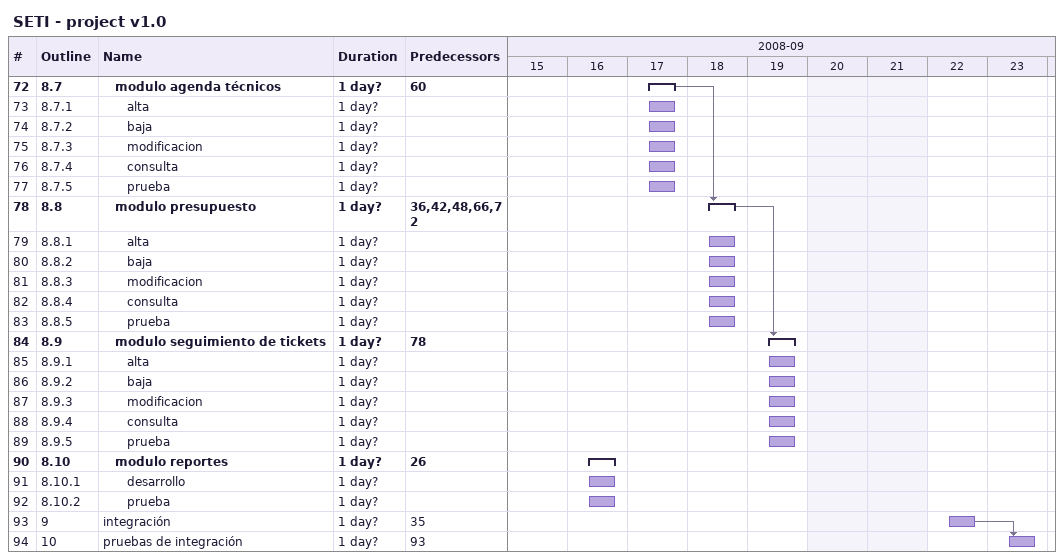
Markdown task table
SETI - project v1.0

| ID | WBS | Task | Duration | Start | Finish | Predecessors |
|---|---|---|---|---|---|---|
| 72 | 8.7 | **modulo agenda técnicos** | 1d? | 2008-09-17 | 2008-09-17 | 60 |
| 73 | 8.7.1 | alta | 1d? | 2008-09-17 | 2008-09-17 |  |
| 74 | 8.7.2 | baja | 1d? | 2008-09-17 | 2008-09-17 |  |
| 75 | 8.7.3 | modificacion | 1d? | 2008-09-17 | 2008-09-17 |  |
| 76 | 8.7.4 | consulta | 1d? | 2008-09-17 | 2008-09-17 |  |
| 77 | 8.7.5 | prueba | 1d? | 2008-09-17 | 2008-09-17 |  |
| 78 | 8.8 | **modulo presupuesto** | 1d? | 2008-09-18 | 2008-09-18 | 36, 42, 48, 66, 72 |
| 79 | 8.8.1 | alta | 1d? | 2008-09-18 | 2008-09-18 |  |
| 80 | 8.8.2 | baja | 1d? | 2008-09-18 | 2008-09-18 |  |
| 81 | 8.8.3 | modificacion | 1d? | 2008-09-18 | 2008-09-18 |  |
| 82 | 8.8.4 | consulta | 1d? | 2008-09-18 | 2008-09-18 |  |
| 83 | 8.8.5 | prueba | 1d? | 2008-09-18 | 2008-09-18 |  |
| 84 | 8.9 | **modulo seguimiento de tickets** | 1d? | 2008-09-19 | 2008-09-19 | 78 |
| 85 | 8.9.1 | alta | 1d? | 2008-09-19 | 2008-09-19 |  |
| 86 | 8.9.2 | baja | 1d? | 2008-09-19 | 2008-09-19 |  |
| 87 | 8.9.3 | modificacion | 1d? | 2008-09-19 | 2008-09-19 |  |
| 88 | 8.9.4 | consulta | 1d? | 2008-09-19 | 2008-09-19 |  |
| 89 | 8.9.5 | prueba | 1d? | 2008-09-19 | 2008-09-19 |  |
| 90 | 8.10 | **modulo reportes** | 1d? | 2008-09-16 | 2008-09-16 | 26 |
| 91 | 8.10.1 | desarrollo | 1d? | 2008-09-16 | 2008-09-16 |  |
| 92 | 8.10.2 | prueba | 1d? | 2008-09-16 | 2008-09-16 |  |
| 93 | 9 | integración | 1d? | 2008-09-22 | 2008-09-22 | 35 |
| 94 | 10 | pruebas de integración | 1d? | 2008-09-23 | 2008-09-23 | 93 |
